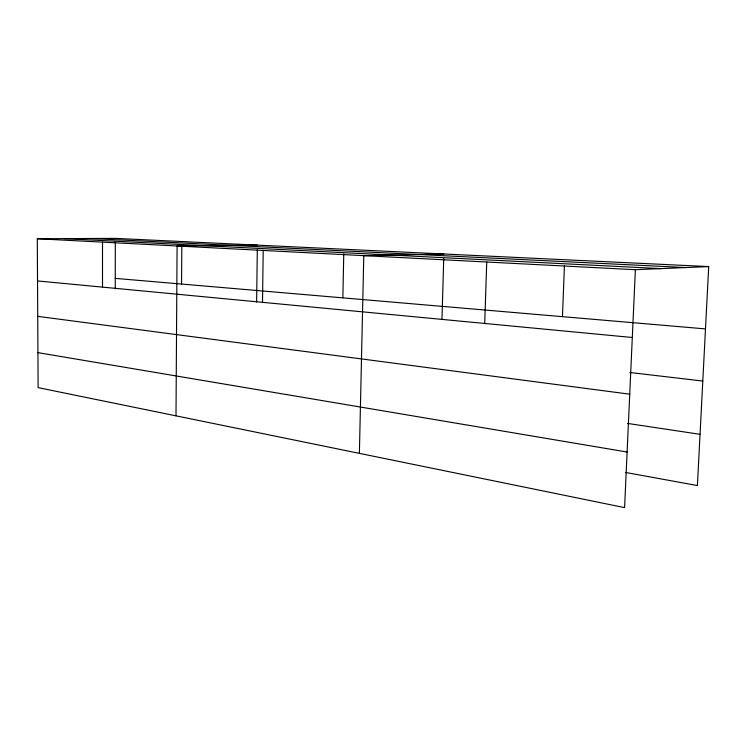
<?xml version="1.0" encoding="UTF-8"?>
<svg xmlns="http://www.w3.org/2000/svg" width="746" height="746" viewBox="0 0 746 746"><rect width="100%" height="100%" fill="white"/><g stroke="black" fill="none" stroke-linecap="round" stroke-linejoin="round"><path stroke-width="1.12" d="M102.51 287.117L102.51 242.124M115.257 288.805L115.304 241.807M176 415.839L177.082 245.984L257.379 245.136M181.558 284.049L181.819 246.133M256.624 302.027L257.314 249.789M262.499 302.335L263.207 250.442M342.862 297.859L343.766 253.873M359.385 453.363L363.787 255.645L443.861 253.994M441.977 319.092L443.73 258.657M484.723 323.456L486.728 262.005M562.447 316.658L564.452 265.548M708.7 266.583L635.378 269.698L624.588 507.625L38.121 387.631L37.3 238.757L115.313 238.375L708.7 266.583L697.407 485.543L625.4 472.432M90.48 238.496L685.863 267.553M63.979 238.627L660.975 268.607M37.3 238.757L635.378 269.698M115.266 278.379L705.483 328.902M37.533 280.944L632.31 337.49M629.95 372.496L702.797 381.057M37.729 316.36L629.736 394.186M627.628 423.43L700.046 434.312M37.925 352.634L627.106 452.029"/></g></svg>
